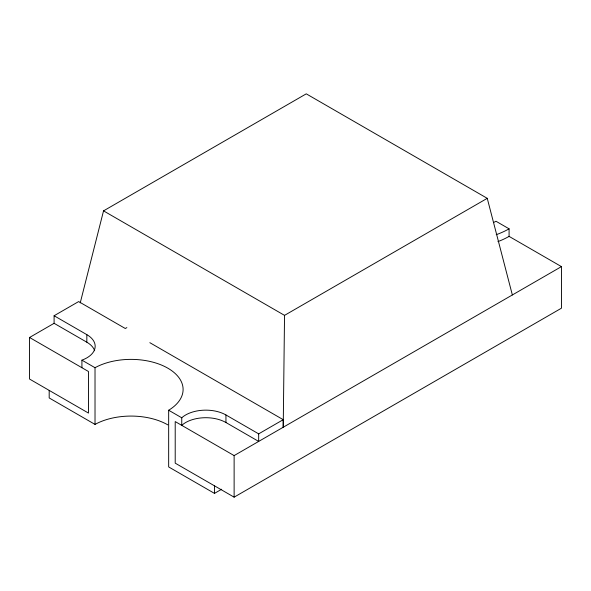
<?xml version="1.0" encoding="UTF-8"?>
<svg xmlns="http://www.w3.org/2000/svg" width="591" height="591" viewBox="0 0 591 591"><rect width="100%" height="100%" fill="white"/><g stroke="black" fill="none" stroke-linecap="round" stroke-linejoin="round"><path stroke-width="0.89" d="M512.353 294.961L487.25 198.332L284.537 315.365L283.222 427.241L283.222 419.684L149.841 342.677M80.236 302.88L103.536 210.869L306.256 93.836L487.25 198.332M94.671 350.751A28.471 16.437 0 0 0 86.833 342.204L54.099 323.307L54.099 315.749L78.647 301.573L125.292 328.5L126.851 327.606M29.55 337.483L88.465 371.495L88.465 413.072L29.55 379.053L29.55 337.483L54.099 323.307M54.099 315.749L86.833 334.646A28.471 16.437 0 0 1 81.92 360.155L95.018 367.713A52.089 30.075 0 0 1 167.844 368.186A52.089 30.075 0 0 1 168.664 410.235L181.755 417.793A28.471 16.437 0 0 1 225.947 414.963L258.673 433.86L283.222 419.684M234.125 455.595L561.45 266.615L561.45 308.192L234.125 497.164L175.209 463.152L175.209 421.575L234.125 455.595L234.125 497.164M168.664 410.235L168.664 466.927L214.489 493.389L221.669 489.237M561.45 266.615L509.08 236.378L509.08 228.82L495.982 221.256A52.089 30.075 0 0 1 493.692 222.452M103.536 210.869L284.537 315.365M181.755 417.793L181.755 425.357A28.471 16.437 0 0 1 225.947 422.521L258.673 441.418L258.673 433.86M167.844 424.885A52.089 30.075 0 0 0 95.018 424.412L49.186 397.95L49.186 390.392M225.947 414.963L225.947 422.521M214.489 485.832L214.489 493.389M95.018 367.713L95.018 424.412M86.833 334.646L86.833 342.204M81.92 360.155L81.92 367.713M509.08 228.82A70.595 40.757 0 0 1 496.211 234.693M509.08 236.378A70.595 40.757 0 0 1 497.94 241.616"/></g></svg>
